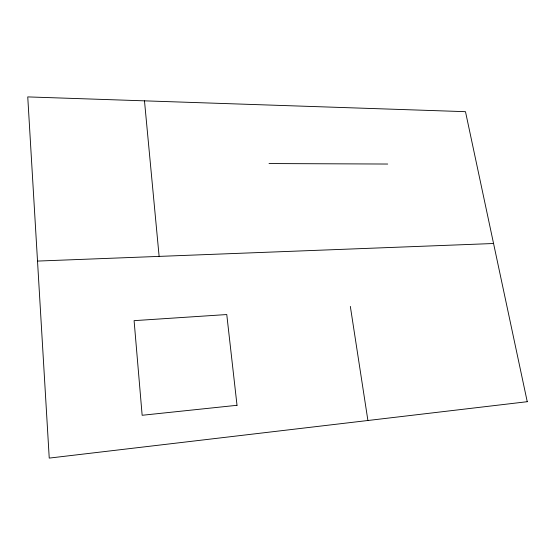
<?xml version="1.0" encoding="UTF-8"?>
<svg xmlns="http://www.w3.org/2000/svg" width="555" height="555" viewBox="0 0 555 555"><rect width="100%" height="100%" fill="white"/><g stroke="black" fill="none" stroke-linecap="round" stroke-linejoin="round"><path stroke-width="0.83" d="M37.518 261.079L493.562 243.506M269.022 163.552L387.702 164.037M350.337 306.409L367.91 420.503M144.48 100.837L159.125 256.396M527.25 401.702L49.235 458.097L27.75 96.903L465.485 111.673L527.25 401.702M237.02 405.296L142.149 415.279L134.095 320.651L226.766 314.546L237.02 405.296"/></g></svg>
